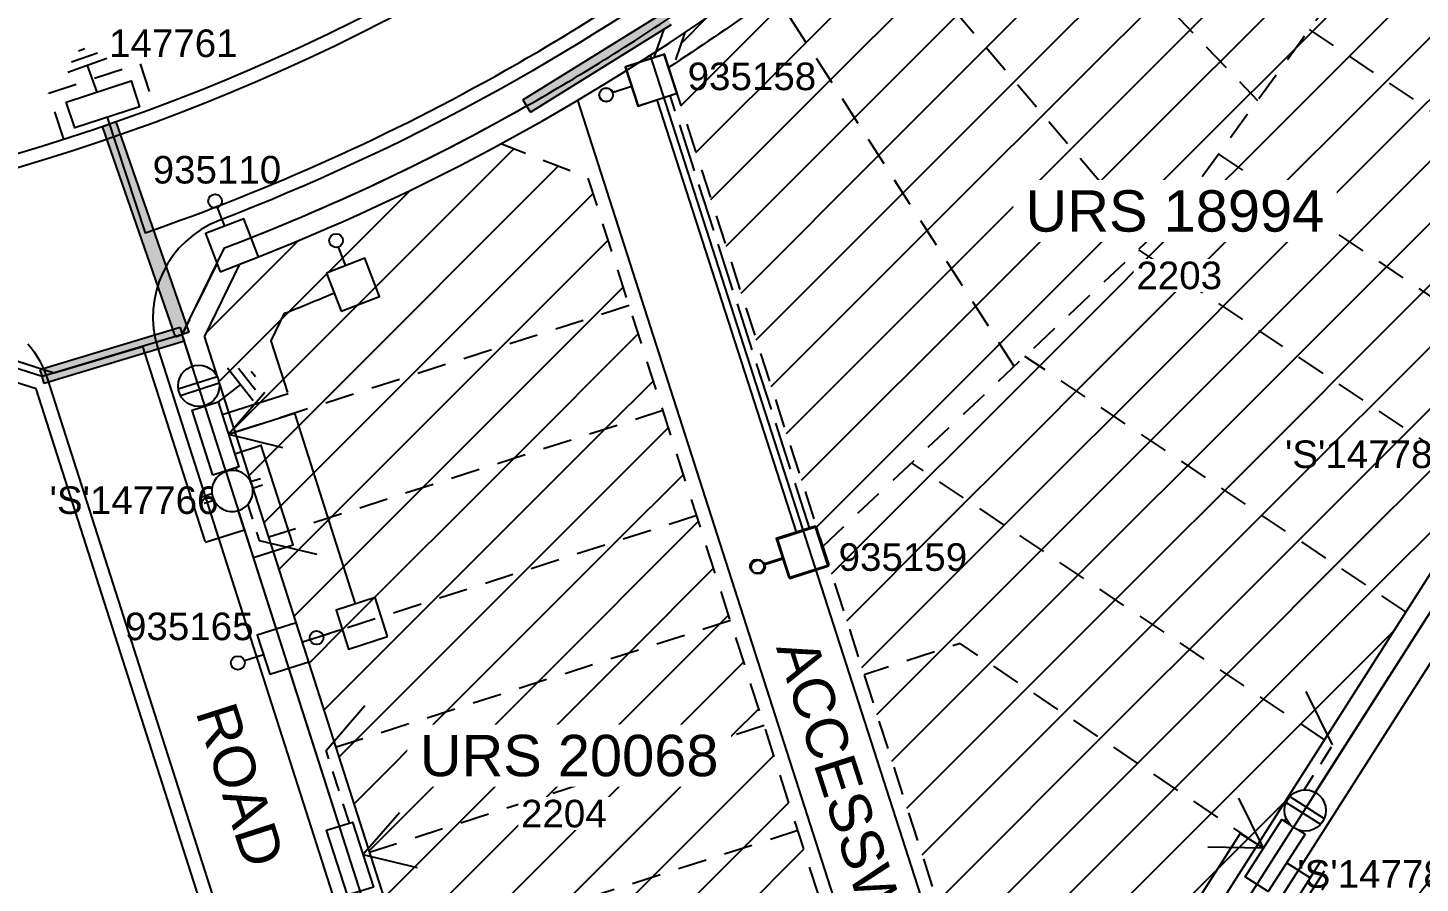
# Model space of a CAD drawing. Header units: metres. Extents: x 305550 to 306428, y 6276370 to 6276957.
# Drawn here: x 305796.4 to 305897.3, y 6276764.1 to 6276826.2 of the extents above; entities that cross this region are included whole.
import ezdxf
from ezdxf.enums import TextEntityAlignment as Align

# ---------------------------------------------------------------- set-up
doc = ezdxf.new("R2010")
doc.units = ezdxf.units.M
doc.header["$LTSCALE"] = 0.7
doc.set_wipeout_variables(frame=1)
for name, pattern in [('Cable Exist OH', [1, 1, 0]), ('Cable Exist UG', [8.2, 4, -1.2, 1.8, -1.2]), ('Dash', [5, 3, -2]), ('IE Trench LV', [6.5, 5, -1.5])]:
    doc.linetypes.add(name, pattern=pattern)
doc.layers.get('0').update_dxf_attribs({"color": 6})
for name, color, linetype in [('_User Miscellaneous1', 3, 'Continuous'), ('_User Miscellaneous11', 7, 'Continuous'), ('_User Miscellaneous4', 7, 'Continuous'), ('_User Miscellaneous7', 150, 'Continuous'), ('_User Miscellaneous8', 7, 'Continuous'), ('_User Miscellaneous9', 8, 'Continuous'), ('Cadastre Developer_SP_NEW', 4, 'Continuous'), ('Cadastre Roads_SP_NEW', 8, 'Continuous'), ('Duct_SP_NEW', 2, 'Continuous'), ('Equip_LV_NEW', 5, 'Continuous'), ('Mains_HV_NEW_U72', 2, 'Continuous'), ('Mains_LV_NEW_R6', 2, 'Continuous'), ('Mains_LV_NEW_T84', 2, 'Continuous'), ('Services_SP_NEW_UG', 2, 'Continuous'), ('SupportsUG_SP_LV_NEW', 2, 'Continuous'), ('SupportsUG_SP_LV_SL_NEW', 2, 'Continuous'), ('Trench_SP_NEW', 2, 'Continuous')]:
    doc.layers.add(name, color=color, linetype=linetype)
doc.layers.add('_User Miscellaneous5', color=7, linetype='Continuous', lineweight=35)
doc.layers.add('_User Notes', color=7, linetype='Continuous', plot=False)
doc.styles.add('ARIAL', font='arial.ttf', dxfattribs={"height": 2})
doc.styles.add('ARIAL 3.0', font='arial.ttf', dxfattribs={"height": 3})
doc.styles.add('POLE_LABEL', font='arial.ttf')
doc.styles.add('SL_LABEL', font='arial.ttf')
doc.styles.get("Standard").update_dxf_attribs({"font": 'arial.ttf'})
doc.styles.add('style1', font='iso3098b.shx')
doc.linetypes.add('Cable New UG', pattern='A,8,-1,["x",style1,S=3.5,R=0,X=0.35,Y=-1],-3.5', length=12.5)
doc.linetypes.add('Cable Z', pattern='A,8,-1,["Z",Standard,S=2.5,R=0,X=0.35,Y=-1.25],-3.5', length=12.5)
doc.linetypes.add('IE Trench HV', pattern='A,8,-2,["/",style1,S=2.5,R=0,X=0.1,Y=-1],-4.5', length=14.5)
pattern_1 = [(45, (0, 0), (-2.245064030267288, 2.245064030267288), [])]

# ---------------------------------------------------------------- blocks, each defined once
blk = doc.blocks.new('*U113')
at = {"layer": '_User Miscellaneous7', "lineweight": -3}
blk.add_lwpolyline([(0.01114430567481706, 2.954355333791043), (0.01114430567481715, 4.404355333791043)], dxfattribs=at)
blk.add_lwpolyline([(-1.473855694325239, -0.01564466620906924), (1.496144305674873, -0.01564466620906924), (1.496144305674873, 2.954355333791042), (-1.473855694325239, 2.954355333791042)], close=True, dxfattribs=at)
blk.add_circle((0.01114430567481718, 4.904355333791043), 0.5, dxfattribs=at)
at = {"layer": '_User Miscellaneous8', "color": 2, "lineweight": -3}
blk.add_lwpolyline([(-1.485000000000056, 0), (1.485000000000056, 0), (1.485000000000056, 2.970000000000111), (-1.485000000000056, 2.970000000000111)], close=True, dxfattribs=at)
at = {"style": 'POLE_LABEL', "flags": 9}
blk.add_attdef('STRUCTURE_PLANT_NUMBER', text='', height=0.2, dxfattribs=at).set_placement((1.640862796996714, 1.727127653827495), align=Align.MIDDLE_LEFT)
for tag, flags, p in [('STREET_CODE', 9, (1.640862796996714, 1.485000000000337)), ('OWNED_BY', 9, (1.640862796996714, 1.085000000000337)), ('COLUMN_TYPE', 9, (1.640862796996714, 1.285000000000337)), ('STATE', 9, (1.640862796996714, 0.4850000000003367)), ('OPERATED_BY', 9, (1.640862796996714, 0.8850000000003366)), ('USAGE', 9, (1.640862796996714, 0.2850000000003368)), ('MAINTAINED_BY', 9, (1.640862796996714, 0.6850000000003367)), ('LEGEND', 9, (1.640862796996714, 0.0850000000003368)), ('SUBURB', 9, (1.640862796996714, -0.3149999999996631)), ('STREETNAME', 9, (1.640862796996714, -0.5149999999996631)), ('PARENT', 9, (1.640862796996714, -0.1149999999996631)), ('LOCATION', 9, (1.640862796996714, -0.714999999999663)), ('NOTES', 9, (1.640862796996714, -0.9149999999996632)), ('Z', 1, (1.640862796996714, -1.314999999999664)), ('LABEL_ALIGNMENT', 9, (1.640862796996714, -1.114999999999663))]:
    blk.add_attdef(tag, text='', height=0.2, dxfattribs=dict(flags=flags)).set_placement(p, align=Align.MIDDLE_LEFT)
at = {"layer": '_User Miscellaneous5', "style": 'ARIAL', "flags": 8}
blk.add_attdef('ASSET_NUM', text='', height=2, dxfattribs=at).set_placement((2, 3.485000000000337), align=Align.MIDDLE_LEFT)
blk = doc.blocks.new('*U39')
at = {"layer": '_User Miscellaneous8', "color": 2}
blk.add_line((0, 0), (-0.0001193550469027471, 1.450000000000001), dxfattribs=at)
blk.add_circle((-0.0001193550469027471, 1.950000000000001), 0.4999999999999998, dxfattribs=at)
for tag, p, flags in [('Z', (0, 0), 1), ('OPERATED_BY', (-6.25491469344312e-17, -9.607168363308126), 9)]:
    blk.add_attdef(tag, p, '', height=0.2, dxfattribs=dict(flags=flags))
at = {"style": 'SL_LABEL', "flags": 9}
blk.add_attdef('STREET_CODE', text='', height=0.2, dxfattribs=at).set_placement((0, -0.2), align=Align.MIDDLE_LEFT)
at = {"flags": 9}
for tag, p in [('CONSTRUCTED_VOLTAGE', (0, -0.4)), ('CONTROL_TYPE', (0, -0.6000000000000001)), ('LANTERN_PURPOSE', (0, -0.8)), ('LANTERN_TYPE', (0, -1)), ('STATE', (0, -2)), ('OPERATING_VOLTAGE', (0, -1.4)), ('ORIENTATION', (0, -1.6)), ('OWNED_BY', (0, -1.8)), ('NO_PHASES', (0, -1.2)), ('CEXIST', (0, -2.4)), ('CNEW', (0, -2.6)), ('CNUMBER', (0, -2.8)), ('CREMOVE', (0, -3)), ('USAGE', (0, -2.2)), ('CREPLACE', (0, -3.200000000000001)), ('LKINGHEIGHT', (0, -3.400000000000001)), ('LBRACKET', (0, -3.600000000000001)), ('LBRACKETVOCAB', (0, -3.800000000000001)), ('LCATEGORY', (0, -4.000000000000001)), ('LCHARGE1', (0, -4.200000000000001)), ('LCHARGE1PERCENT', (0, -4.400000000000001)), ('LCHARGE2', (0, -4.600000000000001)), ('LCHARGE2PERCENT', (0, -4.800000000000002)), ('LCHARGE3', (0, -5.000000000000002)), ('LCHARGE3PERCENT', (0, -5.200000000000002)), ('LEXIST', (0, -5.400000000000002)), ('LLAMP', (0, -5.600000000000002)), ('LLAMPVOCAB', (0, -5.800000000000002)), ('LMAST', (0, -6.000000000000003)), ('LMASTVOCAB', (0, -6.200000000000003)), ('LNEW', (0, -6.400000000000003)), ('LANTNUMBER', (0, -6.600000000000003)), ('LOUTREACH', (0, -7.000000000000004)), ('LOUTREACHVOCAB', (0, -7.200000000000004)), ('LRATECODE', (0, -7.400000000000004)), ('LREMOVE', (0, -7.600000000000004)), ('LREPLACE', (0, -7.800000000000004)), ('LTYPE', (0, -8.000000000000004)), ('SUBURB', (0, -8.600000000000001)), ('STREETNAME', (0, -8.8)), ('LTYPEVOCAB', (0, -8.200000000000003)), ('LEGEND', (0, -8.400000000000002)), ('LOCATION', (0, -9)), ('NOTES', (0, -9.2)), ('MAINTAINED_BY', (-1.09529950305501e-16, -9.862919944927576))]:
    blk.add_attdef(tag, text='', height=0.2, dxfattribs=at).set_placement(p, align=Align.MIDDLE_LEFT)
at = {"layer": '_User Notes', "style": 'SL_LABEL', "flags": 8}
blk.add_attdef('ASSET_NUM', text='', height=2.5, dxfattribs=at).set_placement((2, 2), align=Align.MIDDLE_LEFT)
at = {"layer": '_User Notes', "flags": 8}
blk.add_attdef('LNUMBER', text='', height=2.5, dxfattribs=at).set_placement((1.2, -2.8), align=Align.MIDDLE_LEFT)
blk = doc.blocks.new('*U114')
at = {"layer": '_User Miscellaneous7', "lineweight": -3}
blk.add_lwpolyline([(0.07773292469999626, 3.031809122038805), (0.07773292469999635, 4.481809122038804)], dxfattribs=at)
blk.add_lwpolyline([(-1.40726707530006, 0.06180912203869227), (1.562732924700052, 0.06180912203869227), (1.562732924700052, 3.031809122038803), (-1.40726707530006, 3.031809122038803)], close=True, dxfattribs=at)
blk.add_circle((0.07773292469999639, 4.981809122038804), 0.5, dxfattribs=at)
at = {"layer": '_User Miscellaneous8', "color": 2, "lineweight": -3}
blk.add_lwpolyline([(-1.485000000000056, 0), (1.485000000000056, 0), (1.485000000000056, 2.970000000000111), (-1.485000000000056, 2.970000000000111)], close=True, dxfattribs=at)
at = {"style": 'POLE_LABEL', "flags": 9}
blk.add_attdef('STRUCTURE_PLANT_NUMBER', text='', height=0.2, dxfattribs=at).set_placement((1.640862796996714, 1.727127653827495), align=Align.MIDDLE_LEFT)
for tag, flags, p in [('STREET_CODE', 9, (1.640862796996714, 1.485000000000337)), ('OWNED_BY', 9, (1.640862796996714, 1.085000000000337)), ('COLUMN_TYPE', 9, (1.640862796996714, 1.285000000000337)), ('STATE', 9, (1.640862796996714, 0.4850000000003367)), ('OPERATED_BY', 9, (1.640862796996714, 0.8850000000003366)), ('USAGE', 9, (1.640862796996714, 0.2850000000003368)), ('MAINTAINED_BY', 9, (1.640862796996714, 0.6850000000003367)), ('LEGEND', 9, (1.640862796996714, 0.0850000000003368)), ('SUBURB', 9, (1.640862796996714, -0.3149999999996631)), ('STREETNAME', 9, (1.640862796996714, -0.5149999999996631)), ('PARENT', 9, (1.640862796996714, -0.1149999999996631)), ('LOCATION', 9, (1.640862796996714, -0.714999999999663)), ('NOTES', 9, (1.640862796996714, -0.9149999999996632)), ('Z', 1, (1.640862796996714, -1.314999999999664)), ('LABEL_ALIGNMENT', 9, (1.640862796996714, -1.114999999999663))]:
    blk.add_attdef(tag, text='', height=0.2, dxfattribs=dict(flags=flags)).set_placement(p, align=Align.MIDDLE_LEFT)
at = {"layer": '_User Miscellaneous5', "style": 'ARIAL', "flags": 8}
blk.add_attdef('ASSET_NUM', text='', height=2, dxfattribs=at).set_placement((2, 3.485000000000337), align=Align.MIDDLE_LEFT)
blk = doc.blocks.new('*U117')
at = {"layer": '_User Miscellaneous7', "lineweight": -3}
blk.add_lwpolyline([(7.15730501360901, -2.86183061572651), (7.15730501360901, -1.411830615726511)], dxfattribs=at)
blk.add_lwpolyline([(5.672305013608954, -5.831830615726623), (8.642305013609066, -5.831830615726623), (8.642305013609066, -2.861830615726512), (5.672305013608954, -2.861830615726512)], close=True, dxfattribs=at)
blk.add_circle((7.15730501360901, -0.911830615726511), 0.5, dxfattribs=at)
at = {"layer": '_User Miscellaneous8', "color": 2, "lineweight": -3}
blk.add_lwpolyline([(-1.485000000000056, 0), (1.485000000000056, 0), (1.485000000000056, 2.970000000000111), (-1.485000000000056, 2.970000000000111)], close=True, dxfattribs=at)
at = {"style": 'POLE_LABEL', "flags": 9}
blk.add_attdef('STRUCTURE_PLANT_NUMBER', text='', height=0.2, dxfattribs=at).set_placement((1.640862796996714, 1.727127653827495), align=Align.MIDDLE_LEFT)
for tag, flags, p in [('STREET_CODE', 9, (1.640862796996714, 1.485000000000337)), ('OWNED_BY', 9, (1.640862796996714, 1.085000000000337)), ('COLUMN_TYPE', 9, (1.640862796996714, 1.285000000000337)), ('STATE', 9, (1.640862796996714, 0.4850000000003367)), ('OPERATED_BY', 9, (1.640862796996714, 0.8850000000003366)), ('USAGE', 9, (1.640862796996714, 0.2850000000003368)), ('MAINTAINED_BY', 9, (1.640862796996714, 0.6850000000003367)), ('LEGEND', 9, (1.640862796996714, 0.0850000000003368)), ('SUBURB', 9, (1.640862796996714, -0.3149999999996631)), ('STREETNAME', 9, (1.640862796996714, -0.5149999999996631)), ('PARENT', 9, (1.640862796996714, -0.1149999999996631)), ('LOCATION', 9, (1.640862796996714, -0.714999999999663)), ('NOTES', 9, (1.640862796996714, -0.9149999999996632)), ('Z', 1, (1.640862796996714, -1.314999999999664)), ('LABEL_ALIGNMENT', 9, (1.640862796996714, -1.114999999999663))]:
    blk.add_attdef(tag, text='', height=0.2, dxfattribs=dict(flags=flags)).set_placement(p, align=Align.MIDDLE_LEFT)
at = {"layer": '_User Miscellaneous5', "style": 'ARIAL', "flags": 8}
blk.add_attdef('ASSET_NUM', text='', height=2, dxfattribs=at).set_placement((2, 3.485000000000337), align=Align.MIDDLE_LEFT)
blk = doc.blocks.new('*U35')
at = {"lineweight": -3}
blk.add_lwpolyline([(-2.475000000253518, 2.489999999901675), (2.47499999974648, 2.490000000405661), (2.474999999948074, 0.5100000000983247), (-2.475000000051924, 0.5099999995943391)], close=True, dxfattribs=at)
for tag, flags, p in [('STREET_CODE', 9, (1.5, 3.5)), ('OWNED_BY', 9, (1.5, 3.3)), ('OPERATED_BY', 9, (1.5, 3.1)), ('STATE', 9, (1.5, 2.7)), ('SUPPORT_TYPE', 9, (1.5, 2.5)), ('USAGE', 9, (1.5, 2.3)), ('MAINTAINED_BY', 9, (1.5, 2.9)), ('LEGEND', 9, (1.5, 2.1)), ('SUBURB', 9, (1.5, 1.7)), ('STREETNAME', 9, (1.5, 1.5)), ('PARENT', 9, (1.5, 1.9)), ('LOCATION', 9, (1.5, 1.3)), ('NOTES', 9, (1.5, 1.1)), ('Z', 1, (1.5, 0.8999999999999999))]:
    blk.add_attdef(tag, text='', height=0.2, dxfattribs=dict(flags=flags)).set_placement(p, align=Align.MIDDLE_LEFT)
at = {"layer": '_User Miscellaneous4', "style": 'ARIAL', "flags": 8}
blk.add_attdef('ASSET_NUM', text='', height=2, dxfattribs=at).set_placement((2, 5.5), align=Align.MIDDLE_LEFT)
blk = doc.blocks.new('A$C1B2C29DD')
at = {"layer": 'Services_SP_NEW_UG', "color": 2, "flags": 128}
for points in [[(0, 0), (-2.099835655535571, 3.443969587795436)], [(0, 0), (2.100164344301447, 3.443969586864114)]]:
    blk.add_lwpolyline(points, dxfattribs=at)
blk = doc.blocks.new('*U267')
at = {"lineweight": -3}
blk.add_lwpolyline([(-2.474999999580353, 2.490000000570785), (2.475000000419645, 2.489999999736551), (2.475000000085951, 0.5099999994292145), (-2.474999999914047, 0.5100000002634493)], close=True, dxfattribs=at)
for tag, flags, p in [('STREET_CODE', 9, (1.5, 3.5)), ('OWNED_BY', 9, (1.5, 3.3)), ('OPERATED_BY', 9, (1.5, 3.1)), ('STATE', 9, (1.5, 2.7)), ('SUPPORT_TYPE', 9, (1.5, 2.5)), ('USAGE', 9, (1.5, 2.3)), ('MAINTAINED_BY', 9, (1.5, 2.9)), ('LEGEND', 9, (1.5, 2.1)), ('SUBURB', 9, (1.5, 1.7)), ('STREETNAME', 9, (1.5, 1.5)), ('PARENT', 9, (1.5, 1.9)), ('LOCATION', 9, (1.5, 1.3)), ('NOTES', 9, (1.5, 1.1)), ('Z', 1, (1.5, 0.8999999999999999))]:
    blk.add_attdef(tag, text='', height=0.2, dxfattribs=dict(flags=flags)).set_placement(p, align=Align.MIDDLE_LEFT)
at = {"layer": '_User Miscellaneous4', "style": 'ARIAL', "flags": 8}
blk.add_attdef('ASSET_NUM', text='', height=2, dxfattribs=at).set_placement((2, 5.5), align=Align.MIDDLE_LEFT)
blk = doc.blocks.new('*U268')
at = {"layer": 'Services_SP_NEW_UG', "color": 2, "flags": 128}
blk.add_lwpolyline([(9.000850713749186, -0.7500000009313226), (11.24736828379822, 2.933970131911337)], dxfattribs=at)
at = {"layer": 'Services_SP_NEW_UG', "color": 2, "linetype": 'Dash', "ltscale": 0.7, "flags": 128}
blk.add_lwpolyline([(2.472838685207535, -0.7500000009313226), (9.000850713749186, -0.7500000009313226)], dxfattribs=at)
blk = doc.blocks.new('*U73')
at = {"layer": 'Services_SP_NEW_UG', "color": 2, "flags": 128}
blk.add_lwpolyline([(-7.999999999712358, -0.7500000009313228), (-10.24651756976139, 2.933970131911337)], dxfattribs=at)
at = {"layer": 'Services_SP_NEW_UG', "color": 2, "linetype": 'Dash', "ltscale": 0.7, "flags": 128}
blk.add_lwpolyline([(-2.472838685207535, -0.7500000009313226), (-7.999999999712358, -0.7500000009313228)], dxfattribs=at)
blk = doc.blocks.new('*U72')
at = {"layer": 'Services_SP_NEW_UG', "color": 2, "flags": 128}
blk.add_lwpolyline([(8.000000000333566, -0.7500000009313226), (10.2465175703826, 2.933970131911337)], dxfattribs=at)
at = {"layer": 'Services_SP_NEW_UG', "color": 2, "linetype": 'Dash', "ltscale": 0.7, "flags": 128}
blk.add_lwpolyline([(2.472838685207535, -0.7500000009313226), (8.000000000333566, -0.7500000009313226)], dxfattribs=at)
blk = doc.blocks.new('LV_UG_LINKS_CLOSED_NEW')
for tag, flags, p in [('TYPE', 9, (1.5, -2.6)), ('Z', 1, (1.5, -2.8)), ('MAINTAINED_BY', 9, (1.5, -2.2)), ('NUMBER_OF_PHASES', 9, (1.5, -2.4))]:
    blk.add_attdef(tag, text='', height=0.2, dxfattribs=dict(flags=flags)).set_placement(p, align=Align.MIDDLE_LEFT)
blk.add_wipeout([(-1.0561652814684355, 1.0566697204994977), (-1.1802729356424702, 0.9159649542366188), (-1.2857669805605465, 0.7608148734744877), (-1.3709837121152195, 0.5936662876688876), (-1.434579211543863, 0.4171552298676997), (-1.4755505398303783, 0.2340653848950427), (-1.493251554652601, 0.04728418897870723), (-1.4874031004327124, -0.14024270684402795), (-1.4580974107874554, -0.32555789140290026), (-1.4057966539489077, -0.5057388335354913), (-1.33132564409537, -0.6779439721494924), (-1.2358588335390583, -0.8394575293385977), (-1.1209017909115528, -0.987732339822412), (-0.9882674574470995, -1.1204300212645275), (-0.8400475558163417, -1.23545785195885), (-0.6785796024102748, -1.331001774301033), (-0.5064100433103919, -1.4055550035605693), (-0.32625409531280763, -1.457941790776095), (-0.1409529253373908, -1.4873359650188709), (0.04657115647179316, -1.493273962601861), (0.2333607833231564, -1.4756621377559933), (0.41647017121853835, -1.434778239479881), (0.593011575726583, -1.3712670312721955), (0.7602008334374752, -1.2861301228261288), (0.9154012698830927, -1.1807101740461998), (1.0561652814684412, -1.0566697204994917), (1.180272935642475, -0.9159649542366126), (1.285766980560551, -0.7608148734744806), (1.370983712115223, -0.593666287668881), (1.434579211543866, -0.4171552298676926), (1.4755505398303803, -0.23406538489503514), (1.4932515546526024, -0.04728418897869968), (1.4874031004327126, 0.14024270684403506), (1.458097410787455, 0.32555789140290736), (1.4057966539489064, 0.5057388335354984), (1.331325644095368, 0.6779439721494991), (1.2358588335390557, 0.839457529338604), (1.1209017909115497, 0.9877323398224176), (0.9882674574470955, 1.1204300212645322), (0.8400475558163374, 1.235457851958854), (0.6785796024102699, 1.3310017743010363), (0.5064100433103869, 1.405555003560572), (0.32625409531280236, 1.457941790776097), (0.14095292533738527, 1.4873359650188727), (-0.04657115647179868, 1.4932739626018616), (-0.23336078332316162, 1.475662137755993), (-0.41647017121854235, 1.434778239479881), (-0.5930115757265856, 1.371267031272195), (-0.7602008334374762, 1.2861301228261288), (-0.9154012698830924, 1.1807101740462)])
for p, q in [((-0.25, -1.479020000000005), (-0.25, 1.479019999999998)), ((0.25, -1.479020000000005), (0.25, 1.479019999999998))]:
    blk.add_line(p, q)
blk.add_circle((0, 0), 1.5)
at = {"flags": 9}
for tag, p in [('ACTUAL_STATUS', (1.5, 0)), ('STATE', (1.5, -1)), ('OPERATING_VOLTAGE', (1.5, -0.6000000000000001)), ('ORIENTATION', (1.5, -0.8)), ('CONSTRUCTED_VOLTAGE', (1.5, -0.2)), ('NO_PHASES', (1.5, -0.4)), ('SWITCH_TYPE', (1.5, -1.2)), ('OWNED_BY', (1.5, -1.8)), ('OPERATED_BY', (1.5, -2)), ('USAGE', (1.5, -1.4)), ('NOTES', (1.5, -1.6))]:
    blk.add_attdef(tag, text='', height=0.2, dxfattribs=at).set_placement(p, align=Align.MIDDLE_LEFT)
blk = doc.blocks.new('LV_UG_LINKS_OPEN_NEW')
blk.add_wipeout([(-1.16781979291914, 0.9317901755578024), (-1.2753954607472182, 0.7780761008443426), (-1.3628573802749944, 0.612091301220433), (-1.4288262247842973, 0.43645345613065833), (-1.4722616261893378, 0.25393247931304597), (-1.492478582262907, 0.06740683560475658), (-1.489158259530701, -0.12018185416791205), (-1.4623530214656708, -0.30587520430719284), (-1.4124856026847754, -0.4867447197535584), (-1.3403424421715415, -0.659937980202209), (-1.2470612806634975, -0.8227236244752305), (-1.1341132178010909, -0.9725344257190072), (-1.0032795120075635, -1.1070077781052887), (-0.8566234889795473, -1.224022956536458), (-0.6964580018082551, -1.3217345617471747), (-0.5253089559046028, -1.3986016233531833), (-0.3458754739619754, -1.4534119018747997), (-0.16098732917897446, -1.4853010064776648), (0.026439681954347923, -1.493766026932564), (0.2134497235089498, -1.4786734648101652), (0.39709353541513115, -1.440261338830997), (0.5744749450556361, -1.379135431168045), (0.7427965416379158, -1.2962597338999997), (0.8994037930334197, -1.1929412462803204), (1.0418269093350034, -1.070809362578242), (1.167819792919145, -0.9317901755577975), (1.275395460747223, -0.7780761008443364), (1.3628573802749981, -0.6120913012204272), (1.4288262247843002, -0.4364534561306517), (1.47226162618934, -0.25393247931303886), (1.4924785822629085, -0.06740683560474947), (1.4891582595307011, 0.12018185416791916), (1.4623530214656706, 0.3058752043071995), (1.4124856026847743, 0.48674471975356504), (1.3403424421715397, 0.6599379802022156), (1.2470612806634955, 0.8227236244752367), (1.134113217801088, 0.9725344257190125), (1.00327951200756, 1.1070077781052934), (0.8566234889795431, 1.2240229565364613), (0.6964580018082507, 1.3217345617471778), (0.5253089559045979, 1.3986016233531862), (0.34587547396197027, 1.4534119018748015), (0.16098732917896916, 1.4853010064776662), (-0.026439681954353214, 1.4937660269325646), (-0.21344972350895505, 1.4786734648101643), (-0.39709353541513503, 1.4402613388309966), (-0.5744749450556385, 1.3791354311680442), (-0.7427965416379166, 1.2962597338999986), (-0.8994037930334196, 1.19294124628032), (-1.0418269093350023, 1.0708093625782418)])
for p, q in [((-0.2489999999999862, 1.473103866215909), (-0.2489999999999863, 2.220103866215937)), ((0.2489999999999853, 1.473103866215909), (0.2489999999999853, 2.220103866215937)), ((-0.2489999999999862, -1.473103866215909), (-0.2489999999999863, -2.220103866215937)), ((0.2489999999999853, -1.473103866215909), (0.2489999999999853, -2.220103866215937))]:
    blk.add_line(p, q)
blk.add_lwpolyline([(1.493999999999914, -2.30255972708671e-16, 1), (-1.493999999999915, -4.729978344761826e-17, 1)], format="xyb", close=True)
for tag, p, flags in [('Z', (0, 0), 1), ('ORIENTATION', (0, 0), 9), ('USAGE', (0, -0.2), 9), ('NOTES', (0, -0.4), 9)]:
    blk.add_attdef(tag, p, '', height=0.2, dxfattribs=dict(flags=flags))
blk = doc.blocks.new('Earth')
for p, q in [((0, -2.044043321), (0, 0)), ((-1.5, -2.044043321), (1.5, -2.044043321)), ((-1, -2.644043320999998), (1, -2.644043320999998)), ((-0.25, -3.244043320999999), (0.25, -3.244043320999999))]:
    blk.add_line(p, q)
blk = doc.blocks.new('*U36')
at = {"layer": '_User Miscellaneous7', "lineweight": -3}
blk.add_lwpolyline([(-1.332267629550188e-15, -3.029999999999887), (-1.243483668898065e-15, -1.579999999999888)], dxfattribs=at)
blk.add_lwpolyline([(-1.485000000000057, -6), (1.485000000000055, -6), (1.485000000000055, -3.029999999999889), (-1.485000000000057, -3.029999999999889)], close=True, dxfattribs=at)
blk.add_circle((-1.212868510052506e-15, -1.079999999999888), 0.5, dxfattribs=at)
at = {"layer": '_User Miscellaneous8', "color": 2, "lineweight": -3}
blk.add_lwpolyline([(-1.485000000000056, 0), (1.485000000000056, 0), (1.485000000000056, 2.970000000000111), (-1.485000000000056, 2.970000000000111)], close=True, dxfattribs=at)
at = {"style": 'POLE_LABEL', "flags": 9}
blk.add_attdef('STRUCTURE_PLANT_NUMBER', text='', height=0.2, dxfattribs=at).set_placement((1.640862796996714, 1.727127653827495), align=Align.MIDDLE_LEFT)
for tag, flags, p in [('STREET_CODE', 9, (1.640862796996714, 1.485000000000337)), ('OWNED_BY', 9, (1.640862796996714, 1.085000000000337)), ('COLUMN_TYPE', 9, (1.640862796996714, 1.285000000000337)), ('STATE', 9, (1.640862796996714, 0.4850000000003367)), ('OPERATED_BY', 9, (1.640862796996714, 0.8850000000003366)), ('USAGE', 9, (1.640862796996714, 0.2850000000003368)), ('MAINTAINED_BY', 9, (1.640862796996714, 0.6850000000003367)), ('LEGEND', 9, (1.640862796996714, 0.0850000000003368)), ('SUBURB', 9, (1.640862796996714, -0.3149999999996631)), ('STREETNAME', 9, (1.640862796996714, -0.5149999999996631)), ('PARENT', 9, (1.640862796996714, -0.1149999999996631)), ('LOCATION', 9, (1.640862796996714, -0.714999999999663)), ('NOTES', 9, (1.640862796996714, -0.9149999999996632)), ('Z', 1, (1.640862796996714, -1.314999999999664)), ('LABEL_ALIGNMENT', 9, (1.640862796996714, -1.114999999999663))]:
    blk.add_attdef(tag, text='', height=0.2, dxfattribs=dict(flags=flags)).set_placement(p, align=Align.MIDDLE_LEFT)
at = {"layer": '_User Miscellaneous5', "style": 'ARIAL', "flags": 8}
blk.add_attdef('ASSET_NUM', text='', height=2, dxfattribs=at).set_placement((2, 3.485000000000337), align=Align.MIDDLE_LEFT)
blk = doc.blocks.new('*U203')
at = {"lineweight": -3}
blk.add_lwpolyline([(-2.515025650207596, 2.449565467498902), (2.434324360833477, 2.529780604522445), (2.466410415647875, 0.5500405997987191), (-2.482939595393199, 0.4698254627751763)], close=True, dxfattribs=at)
for tag, flags, p in [('STREET_CODE', 9, (1.5, 3.5)), ('OWNED_BY', 9, (1.5, 3.3)), ('OPERATED_BY', 9, (1.5, 3.1)), ('STATE', 9, (1.5, 2.7)), ('SUPPORT_TYPE', 9, (1.5, 2.5)), ('USAGE', 9, (1.5, 2.3)), ('MAINTAINED_BY', 9, (1.5, 2.9)), ('LEGEND', 9, (1.5, 2.1)), ('SUBURB', 9, (1.5, 1.7)), ('STREETNAME', 9, (1.5, 1.5)), ('PARENT', 9, (1.5, 1.9)), ('LOCATION', 9, (1.5, 1.3)), ('NOTES', 9, (1.5, 1.1)), ('Z', 1, (1.5, 0.8999999999999999))]:
    blk.add_attdef(tag, text='', height=0.2, dxfattribs=dict(flags=flags)).set_placement(p, align=Align.MIDDLE_LEFT)
at = {"layer": '_User Miscellaneous4', "style": 'ARIAL', "flags": 8}
blk.add_attdef('ASSET_NUM', text='', height=2, dxfattribs=at).set_placement((2, 5.5), align=Align.MIDDLE_LEFT)

msp = doc.modelspace()

# ---------------------------------------------------------------- hatches: boundary and pattern name
at = {"layer": '_User Miscellaneous11'}
h = msp.add_hatch(dxfattribs=at)
h.set_pattern_fill('ANSI31', color=3)
h.set_pattern_definition(pattern_1)
h.paths.add_polyline_path([(305891.636086176, 6276826.862584841), (305868.2786493655, 6276845.788680987, -0.01927457608505981), (305859.0709718583, 6276837.265509947), (305882.4407900016, 6276812.524184863), (305884.0563604689, 6276815.043374578)])
h = msp.add_hatch(dxfattribs=at)
h.set_pattern_fill('ANSI31', color=3)
h.set_pattern_definition(pattern_1)
h.paths.add_polyline_path([(305859.0709718585, 6276837.265509947, -0.01920818963925691), (305849.2691351934, 6276829.502262787), (305872.5772539232, 6276800.117451052, 0.005948838855885463), (305873.9452831558, 6276801.55109174), (305896.1619050724, 6276783.565539367), (305906.9124754611, 6276800.440634116), (305884.0563604689, 6276815.043374578), (305882.4407900016, 6276812.524184863)])
h.paths.add_polyline_path([(305876.1792874698, 6276806.111736901), (305883.3948399937, 6276806.111736901), (305883.3948399937, 6276810.233155728), (305876.1792874698, 6276810.233155728)], flags=24)
h = msp.add_hatch(dxfattribs=at)
h.set_pattern_fill('ANSI31', color=3)
h.set_pattern_definition(pattern_1)
h.paths.add_polyline_path([(305894.85303882, 6276831.8788402), (305891.636086176, 6276826.862584841), (305889.4546996444, 6276823.461107389), (305912.2854580992, 6276808.874567183), (305917.6584407372, 6276817.30850025)])
h = msp.add_hatch(dxfattribs=at)
h.set_pattern_fill('ANSI31', color=3)
h.set_pattern_definition(pattern_1)
h.paths.add_polyline_path([(305849.2691351933, 6276829.502262787, -0.009851885639716212), (305844.0175607346, 6276825.818211717), (305842.9756911655, 6276822.816151092), (305854.7485237349, 6276786.254594113, 0.02580808292446928), (305861.9514522144, 6276790.937787126, 0.04222738965051023), (305872.5772539231, 6276800.117451052)])
h = msp.add_hatch(color=256, dxfattribs=at)
h.dxf.hatch_style = 1
h.paths.add_polyline_path([(305832.2587235232, 6276820.929189497), (305832.8065571713, 6276820.045176887), (305843.0390883391, 6276826.386404169), (305842.4912546911, 6276827.270416779)])
h = msp.add_hatch(dxfattribs=at)
h.set_pattern_fill('ANSI31', color=3)
h.set_pattern_definition(pattern_1)
h.paths.add_polyline_path([(305889.4546996445, 6276823.461107389), (305884.0563604688, 6276815.043374578), (305906.9124754613, 6276800.440634116), (305912.2854580992, 6276808.874567183)])
h = msp.add_hatch(color=256, dxfattribs=at)
h.dxf.hatch_style = 1
h.paths.add_polyline_path([(305807.0716927349, 6276803.74278386), (305808.0543789958, 6276804.083265449), (305802.7657485849, 6276819.347128781), (305801.7830623239, 6276819.006647193)])
h = msp.add_hatch(dxfattribs=at)
h.set_pattern_fill('ANSI31', color=3)
h.set_pattern_definition(pattern_1)
edge = h.paths.add_edge_path()
edge.add_line((305837.0009648209, 6276815.263858299), (305830.6697241797, 6276817.742443052))
edge.add_arc((305753.1664839036, 6276960.910483396), 162.8000000893904, 291.5971392570866, 298.4286580087919, ccw=False)
edge.add_line((305813.0896033474, 6276809.539879297), (305813.0920387736, 6276809.53355937))
edge.add_line((305813.0920387736, 6276809.53355937), (305811.7063649974, 6276808.999580724))
edge.add_line((305811.7063649974, 6276808.999580724), (305809.1748786963, 6276803.797280841))
edge.add_line((305809.1748786963, 6276803.797280841), (305811.380418492, 6276796.900311957))
edge.add_line((305811.380418492, 6276796.900311957), (305839.9516579052, 6276806.081965989))
edge.add_line((305839.9516579052, 6276806.081965989), (305837.0009648209, 6276815.263858299))
h = msp.add_hatch(dxfattribs=at)
h.set_pattern_fill('ANSI31', color=3)
h.set_pattern_definition(pattern_1)
h.paths.add_polyline_path([(305839.9516579052, 6276806.081965989), (305811.380418492, 6276796.900311957), (305813.8171332398, 6276789.280433221), (305842.3992581125, 6276798.465585403)])
h = msp.add_hatch(color=256, dxfattribs=at)
h.dxf.hatch_style = 1
h.paths.add_polyline_path([(305807.7125273546, 6276803.414976168), (305807.4135443761, 6276804.411073141), (305797.2393861522, 6276801.357253871), (305797.5383691307, 6276800.361156899)])
h = msp.add_hatch(dxfattribs=at)
h.set_pattern_fill('ANSI31', color=3)
h.set_pattern_definition(pattern_1)
h.paths.add_polyline_path([(305873.9452831559, 6276801.55109174, -0.005948838855817853), (305872.5772539233, 6276800.117451052, -0.0180865648771795), (305868.2146086878, 6276795.964770778), (305890.7849516544, 6276775.125373394), (305896.1619050725, 6276783.565539367)])
h = msp.add_hatch(dxfattribs=at)
h.set_pattern_fill('ANSI31', color=3)
h.set_pattern_definition(pattern_1)
h.paths.add_polyline_path([(305842.3992581125, 6276798.465585403), (305813.8171332398, 6276789.280433221), (305816.253847988, 6276781.660554483), (305844.8468583201, 6276790.849204817)])
h = msp.add_hatch(dxfattribs=at)
h.set_pattern_fill('ANSI31', color=3)
h.set_pattern_definition(pattern_1)
h.paths.add_polyline_path([(305868.2146086879, 6276795.964770778, -0.02412240132789464), (305861.9514522146, 6276790.937787126), (305885.2776164479, 6276766.480548045), (305890.7849516544, 6276775.125373394)])
h = msp.add_hatch(dxfattribs=at)
h.set_pattern_fill('ANSI31', color=3)
h.set_pattern_definition(pattern_1)
h.paths.add_polyline_path([(305844.8468583201, 6276790.849204817), (305816.2538479877, 6276781.660554483), (305816.7061627008, 6276780.246115937), (305818.6905627354, 6276774.040675746), (305847.2944585274, 6276783.232824231)])
h = msp.add_hatch(dxfattribs=at)
h.set_pattern_fill('ANSI31', color=3)
h.set_pattern_definition(pattern_1)
edge = h.paths.add_edge_path()
edge.add_arc((305813.0146394283, 6276858.323676175), 83.28066815626991, 300.07434565538244, 305.98780988340405, ccw=False)
edge.add_line((305854.7485237591, 6276786.254594127), (305855.2028595475, 6276784.840803481))
edge.add_line((305855.2028595475, 6276784.840803481), (305866.1066733664, 6276750.980871119))
edge.add_line((305866.1066733664, 6276750.980871119), (305868.2460311523, 6276750.690461001))
edge.add_line((305868.2460311523, 6276750.690461001), (305870.3849895293, 6276750.400105102))
edge.add_line((305870.3849895293, 6276750.400105102), (305874.6633056926, 6276749.819339085))
edge.add_line((305874.6633056926, 6276749.819339085), (305885.2776164481, 6276766.480548045))
edge.add_line((305885.2776164481, 6276766.480548045), (305861.9514522145, 6276790.937787126))
h = msp.add_hatch(dxfattribs=at)
h.set_pattern_fill('ANSI31', color=3)
h.set_pattern_definition(pattern_1)
h.paths.add_polyline_path([(305847.2944585274, 6276783.232824231), (305818.6905627356, 6276774.040675746), (305821.1272774835, 6276766.420797009), (305849.7420587346, 6276775.616443646)])
h = msp.add_hatch(dxfattribs=at)
h.set_pattern_fill('ANSI31', color=3)
h.set_pattern_definition(pattern_1)
h.paths.add_polyline_path([(305849.7420587347, 6276775.616443646), (305821.1272774835, 6276766.420797009), (305823.5639922314, 6276758.800918272), (305852.1896589422, 6276768.00006306)])
h = msp.add_hatch(dxfattribs=at)
h.set_pattern_fill('ANSI31', color=3)
h.set_pattern_definition(pattern_1)
h.paths.add_polyline_path([(305852.1896589423, 6276768.00006306), (305823.5639922314, 6276758.800918272), (305826.0007069792, 6276751.181039535), (305854.6372591495, 6276760.383682474)])

# ---------------------------------------------------------------- linework, layer by layer
at = {"layer": '_User Miscellaneous9', "linetype": 'Dash', "flags": 128}
for points in [[(305854.0119355299, 6276788.542132943), (305879.3262600977, 6276812.336894226), (305907.2125619309, 6276850.682890634)], [(305864.917997461, 6276842.523662992), (305885.5413081112, 6276820.883104843)], [(305856.8230196003, 6276835.37497991), (305877.6904341326, 6276810.799263299)], [(305849.7465200629, 6276829.852722679), (305867.8971830101, 6276801.593879525)], [(305844.0175607344, 6276825.818211717), (305842.9756911656, 6276822.816151093), (305866.1066733664, 6276750.980871119), (305874.6633056922, 6276749.819339085)], [(305889.2917412671, 6276826.040263982), (305913.0585311535, 6276810.088054135)], [(305861.4324944934, 6276733.246378583), (305862.3213652922, 6276736.472474809), (305837.0009648209, 6276815.263858299), (305830.669724179, 6276817.742443052)], [(305882.7147071057, 6276816.996292148), (305907.0528798574, 6276800.661025909)], [(305876.9042200985, 6276810.060243966), (305902.2171989578, 6276793.070491603)], [(305839.9764399466, 6276806.004849856), (305811.405090318, 6276796.823160406)], [(305896.3070199012, 6276783.793325069), (305868.674567241, 6276802.324597325)], [(305890.3974880351, 6276774.517174475), (305860.4521329741, 6276794.595739484)], [(305844.871640362, 6276790.772088683), (305816.2785198139, 6276781.583402932)], [(305847.3192405688, 6276783.1557081), (305818.7152345618, 6276773.963524194)], [(305885.5612971261, 6276766.92583961), (305863.9735510816, 6276781.501362684), (305857.0111588237, 6276779.227783766)], [(305849.7668407764, 6276775.539327513), (305821.1519493093, 6276766.343645459)], [(305852.214440984, 6276767.922946927), (305823.5886640577, 6276758.72376672)]]:
    msp.add_lwpolyline(points, dxfattribs=at)
at = {"layer": 'Cadastre Developer_SP_NEW'}
for p, q in [((305871.3090932198, 6276744.554255351), (305927.6173447208, 6276832.940921809)), ((305811.7063649974, 6276808.999580724), (305809.1748786963, 6276803.797280841)), ((305834.4315977098, 6276724.816704083), (305809.1748786963, 6276803.797280841)), ((305796.9613264137, 6276799.966583278), (305789.7470051335, 6276802.273459044)), ((305842.7321863697, 6276656.836000241), (305796.9613264137, 6276799.966583278))]:
    msp.add_line(p, q, dxfattribs=at)
at = {"layer": 'Cadastre Developer_SP_NEW', "linetype": 'Dash', "flags": 128}
msp.add_lwpolyline([(305798.9789257209, 6276818.074225822), (305797.8847519492, 6276821.409972761), (305804.4885622187, 6276823.57611909), (305805.5571508735, 6276820.31837208)], dxfattribs=at)
at = {"layer": 'Cadastre Developer_SP_NEW'}
for centre, radius, start in [((305753.1664839419, 6276960.910483316), 150, 271.4468340405272), ((305753.1664839413, 6276960.910483315), 162.8, 291.0745015862641)]:
    msp.add_arc(centre, radius, start, 321.4806643147428, dxfattribs=at)
at = {"layer": 'Cadastre Roads_SP_NEW'}
for p, q in [((305841.4940416014, 6276824.154925629), (305868.4316378667, 6276740.497874117)), ((305863.7404239796, 6276735.32519143), (305836.2397920792, 6276820.900964085))]:
    msp.add_line(p, q, dxfattribs=at)
at = {"layer": 'Cadastre Roads_SP_NEW', "flags": 128}
for points in [[(305942.4745549064, 6276956.276834333), (305871.3085866981, 6276866.870898265, -0.2218499260565732), (305756.9789084001, 6276809.958618738)], [(305810.2434691663, 6276812.186881131, 0.3976334360721421), (305805.7870803948, 6276802.900410841), (305831.0979041671, 6276723.75064247, 0.4142135623652063), (305840.52595093, 6276718.891431193), (305845.4349768345, 6276720.461258776, 0.1752774722316382), (305874.260967293, 6276742.673713021), (305930.5692187938, 6276831.060379478, 0.4142135623695077), (305928.2735079165, 6276841.415557485), (305889.7637469588, 6276865.948865417, 0.3837666266227805), (305879.8660281569, 6276864.294261292), (305877.8024903589, 6276861.70183498, -0.1338056106850394), (305810.243466817, 6276812.186887252)], [(305796.3616242636, 6276803.231583969, -0.09900202180201724), (305797.7894199311, 6276800.660154814), (305843.6846702401, 6276657.140589275, 0.2368590551399931), (305913.8388784461, 6276585.462296652), (305942.0594452144, 6276575.764589498)]]:
    msp.add_lwpolyline(points, format="xyb", dxfattribs=at)
msp.add_lwpolyline([(305847.9630658045, 6276712.55564266, 0.1752774722267523), (305881.2611258086, 6276738.21414121), (305897.1108523166, 6276763.093345466, -0.4142135623795413), (305907.4660303239, 6276765.389056344), (305938.1746901775, 6276745.825574525, -0.3780352639926892), (305940.9237107621, 6276736.291003694), (305902.130949688, 6276654.347646452, -0.08664624297901516), (305889.5275931447, 6276636.506058563), (305879.7844310342, 6276626.810970493, -0.4498715036703192), (305868.5819103875, 6276627.512818535, -0.08853679385335304), (305851.5902863555, 6276659.668678245), (305838.1948286222, 6276701.557768314, -0.4142135624014039), (305843.0540398996, 6276710.985815077)], format="xyb", close=True, dxfattribs=at)
at = {"layer": 'Duct_SP_NEW'}
for p, q in [((305832.2587235233, 6276820.929189497), (305842.4912546911, 6276827.2704167785)), ((305832.80655717134, 6276820.045176887), (305843.03908833914, 6276826.386404169)), ((305832.2587235233, 6276820.929189497), (305832.5326403473, 6276820.487183192)), ((305832.80655717134, 6276820.045176887), (305832.5326403473, 6276820.487183192)), ((305801.7830623239, 6276819.006647193), (305802.2744054544, 6276819.176887987)), ((305807.0716927349, 6276803.74278386), (305801.7830623239, 6276819.006647193)), ((305802.7657485849, 6276819.3471287815), (305802.2744054544, 6276819.176887987)), ((305808.05437899585, 6276804.083265449), (305802.7657485849, 6276819.3471287815)), ((305807.41354437615, 6276804.411073141), (305797.2393861523, 6276801.357253871)), ((305807.41354437615, 6276804.411073141), (305807.5630358654, 6276803.913024655)), ((305807.7125273546, 6276803.414976168), (305797.53836913075, 6276800.361156899)), ((305807.0716927349, 6276803.74278386), (305807.5630358654, 6276803.913024655)), ((305808.05437899585, 6276804.083265449), (305807.5630358654, 6276803.913024655)), ((305807.7125273546, 6276803.414976168), (305807.5630358654, 6276803.913024655)), ((305797.2393861523, 6276801.357253871), (305797.3888776415, 6276800.859205385)), ((305797.53836913075, 6276800.361156899), (305797.3888776415, 6276800.859205385))]:
    msp.add_line(p, q, dxfattribs=at)
at = {"layer": 'Mains_LV_NEW_R6', "linetype": 'Cable Z'}
msp.add_line((305852.1048824635, 6276789.570726489), (305842.0051515978, 6276820.936320397), dxfattribs=at)
at = {"layer": 'Mains_LV_NEW_R6', "linetype": 'Cable Z', "flags": 128}
for points in [[(305848.2253883942, 6276829.378026119), (305849.4078716764, 6276827.761129791, -0.01209715486987687), (305842.8387865643, 6276823.285070881)], [(305815.2097123542, 6276799.699688409), (305814.0104071888, 6276803.450049398), (305814.9836553705, 6276805.45011114, 0.00581536463866584), (305818.5828001447, 6276806.929979437)]]:
    msp.add_lwpolyline(points, format="xyb", dxfattribs=at)
for points in [[(305815.6665959041, 6276798.270962606), (305820.0877107027, 6276784.445643679)], [(305885.969888254, 6276766.651817728), (305884.2899901393, 6276767.722025817), (305872.1387333439, 6276748.648283466), (305864.9287510823, 6276749.627012602)]]:
    msp.add_lwpolyline(points, dxfattribs=at)
at = {"layer": 'Mains_LV_NEW_T84', "linetype": 'Cable New UG', "flags": 128}
for points in [[(305807.5630358657, 6276803.913024655), (305810.6166636933, 6276810.188332167, 0.03758433874353071), (305832.5326403472, 6276820.487183192, 0.02165816641294801), (305844.3832282397, 6276827.879676508, 0.02165816641294801)], [(305802.1154507623, 6276819.661484112), (305804.861650904, 6276811.289295936, 0.04547272479181158), (305831.0565184054, 6276823.098899871)]]:
    msp.add_lwpolyline(points, format="xyb", dxfattribs=at)
msp.add_lwpolyline([(305813.2906996717, 6276795.851318153), (305811.3762070945, 6276795.239094196)], dxfattribs=at)
at = {"layer": 'Mains_LV_NEW_T84', "linetype": 'Cable New UG'}
msp.add_arc((305753.1664842623, 6276960.910482803), 158.2999993970306, 299.4747958581788, 305.8476101107258, dxfattribs=at)
at = {"layer": 'Trench_SP_NEW', "linetype": 'IE Trench LV'}
for p, q in [((305841.7962910346, 6276823.992823211), (305842.5140700311, 6276826.06104377)), ((305853.0805776819, 6276789.803237242), (305842.9570214846, 6276821.242822792)), ((305810.0810138652, 6276809.087564468), (305807.5630358653, 6276803.913024654))]:
    msp.add_line(p, q, dxfattribs=at)
at = {"layer": 'Trench_SP_NEW', "linetype": 'IE Trench HV'}
for p, q in [((305809.1978348329, 6276798.800825985), (305807.5630358657, 6276803.913024654)), ((305814.3728074709, 6276782.61810948), (305810.7055505433, 6276794.086030832)), ((305888.1561980912, 6276768.207289563), (305902.1524757706, 6276790.177148224)), ((305818.9446739148, 6276768.321373296), (305815.2774368969, 6276779.789232388))]:
    msp.add_line(p, q, dxfattribs=at)
at = {"layer": 'Trench_SP_NEW', "linetype": 'IE Trench HV', "flags": 128}
msp.add_lwpolyline([(305763.424334512, 6276799.928205186, 0.04064586455480002), (305789.8113687192, 6276803.827698359), (305797.4181833309, 6276801.395317598)], format="xyb", dxfattribs=at)
at = {"layer": 'Trench_SP_NEW', "linetype": 'IE Trench LV'}
msp.add_arc((305753.1664839413, 6276960.910483315), 161.3, 291.6019996306682, 299.4747958681032, dxfattribs=at)

# ---------------------------------------------------------------- block references
at = {"layer": 'Equip_LV_NEW', "linetype": 'Cable Exist OH', "lineweight": 0, "rotation": 199.5226518708454}
msp.add_blockref('Earth', (305801.354309411, 6276821.495615616), dxfattribs=at)
at = {"layer": 'Services_SP_NEW_UG'}
for name, p, rotation in [('*U72', (305811.4041986467, 6276796.82287386), 287.8153288643354), ('*U268', (305885.5612971261, 6276766.92583961), 57.76973654804076), ('*U73', (305821.1520595248, 6276766.343680878), 287.8153288709109)]:
    msp.add_blockref(name, p, dxfattribs=dict(at, rotation=rotation))
at = {"layer": 'SupportsUG_SP_LV_NEW'}
ref = msp.add_blockref('*U203', (305802.2744053851, 6276819.176887963), dxfattribs=dict(at, rotation=17.23172364427095))
ref.add_attrib('ASSET_NUM_001', '147761', (305802.2511020765, 6276824.035451931), dxfattribs={"layer": '_User Miscellaneous4', "height": 2, "style": 'ARIAL'})
for p, rotation in [((305810.919323543, 6276796.66782), 287.7334408275788), ((305885.9698882541, 6276766.651817728), 57.50012226460545), ((305820.6661825361, 6276766.188305053), 287.7334408280014)]:
    msp.add_blockref('A$C1B2C29DD', p, dxfattribs=dict(at, rotation=rotation))
ref = msp.add_blockref('*U35', (305811.405090318, 6276796.823160406), dxfattribs=dict(at, rotation=107.7334408275788))
ref.add_attrib('ASSET_NUM_001', "'S'147766", (305797.9345084255, 6276790.893948544), dxfattribs={"layer": '_User Miscellaneous4', "height": 2, "style": 'ARIAL'})
ref = msp.add_blockref('*U35', (305902.217198958, 6276793.070491603), dxfattribs=dict(at, rotation=237.5001222646055))
ref.add_attrib('ASSET_NUM_001', "'S'147785", (305887.537942334, 6276794.222665287), dxfattribs={"layer": '_User Miscellaneous4', "height": 2, "style": 'ARIAL'})
ref = msp.add_blockref('*U35', (305821.1519493093, 6276766.343645459), dxfattribs=dict(at, rotation=107.7334408280015))
ref.add_attrib('ASSET_NUM_001', '147767', (305809.9360627666, 6276760.587697216), dxfattribs={"layer": '_User Miscellaneous4', "height": 2, "style": 'ARIAL'})
ref = msp.add_blockref('*U267', (305885.5612971261, 6276766.92583961), dxfattribs=dict(at, rotation=237.5001222646055))
ref.add_attrib('ASSET_NUM_001', "'S'147784", (305888.4322869644, 6276763.780148945), dxfattribs={"layer": '_User Miscellaneous4', "height": 2, "style": 'ARIAL'})
at = {"layer": 'SupportsUG_SP_LV_SL_NEW', "ltscale": 0.5}
ref = msp.add_blockref('*U113', (305842.9756911655, 6276822.816151092), dxfattribs=dict(at, rotation=108.110833451622))
ref.add_attrib('ASSET_NUM_001', '935158', (305844.2154710343, 6276821.634286429), dxfattribs={"layer": '_User Miscellaneous5', "height": 2, "style": 'ARIAL'})
for p, rotation in [((305840.1528339583, 6276821.892908336), 108.110833451622), ((305810.6384077105, 6276811.770928272), 21.07450158506002), ((305851.1843542375, 6276787.633461366), 107.8153288637588), ((305813.4496427217, 6276780.678773506), 107.7334408242261)]:
    msp.add_blockref('*U39', p, dxfattribs=dict(at, rotation=rotation))
ref = msp.add_blockref('*U117', (305811.706365, 6276808.999580725), dxfattribs=dict(at, rotation=21.07450158506002))
ref.add_attrib('ASSET_NUM_001', '935110', (305805.4141709312, 6276814.862916305), dxfattribs={"layer": '_User Miscellaneous5', "height": 2, "style": 'ARIAL'})
ref = msp.add_blockref('*U114', (305854.0119355299, 6276788.542132943), dxfattribs=dict(at, rotation=107.8153288637588))
ref.add_attrib('ASSET_NUM_001', '935159', (305855.1656910953, 6276786.764708759), dxfattribs={"layer": '_User Miscellaneous5', "height": 2, "style": 'ARIAL'})
ref = msp.add_blockref('*U36', (305816.2785198137, 6276781.583402932), dxfattribs=dict(at, rotation=107.7334408242261))
ref.add_attrib('ASSET_NUM_001', '935165', (305803.4093309614, 6276781.737083424), dxfattribs={"layer": '_User Miscellaneous5', "height": 2, "style": 'ARIAL'})

# ---------------------------------------------------------------- texts
at = {"layer": 'Cadastre Roads_SP_NEW', "char_height": 3, "attachment_point": 1, "style": 'ARIAL 3.0'}
for s, insert, rotation in [('ACCESSWAY', (305853.4677628088, 6276782.131356539), 287.8485744929801), ('ROAD', (305811.366328321, 6276777.449911012), 287.7334408248544)]:
    msp.add_mtext_dynamic_manual_height_columns(s, width=15.73290035052923, gutter_width=4, heights=[0], dxfattribs=dict(at, insert=insert, rotation=rotation))

# ---------------------------------------------------------------- next in the draw order: block references
at = {"layer": 'Equip_LV_NEW', "linetype": 'Cable Exist OH', "lineweight": 0}
for p, rotation in [((305808.7559447085, 6276800.182665674), 287.7334407979919), ((305889.0069143987, 6276769.385630058), 237.5001222579282)]:
    msp.add_blockref('LV_UG_LINKS_CLOSED_NEW', p, dxfattribs=dict(at, rotation=rotation))
at = {"layer": 'Equip_LV_NEW', "linetype": 'Cable Exist UG', "lineweight": 0, "ltscale": 0.5, "rotation": 287.7334408311983}
msp.add_blockref('LV_UG_LINKS_OPEN_NEW', (305811.1936804065, 6276792.559594312), dxfattribs=at)

# ---------------------------------------------------------------- next in the draw order: texts
at = {"layer": '_User Miscellaneous1', "color": 2, "insert": (305879.5551449426, 6276812.850608453), "char_height": 3, "attachment_point": 5, "style": 'ARIAL 3.0', "bg_fill": 3, "box_fill_scale": 1.25, "bg_fill_color": 256, "bg_fill_transparency": 0}
msp.add_mtext_dynamic_manual_height_columns('URS 18994', width=21.95752982719569, gutter_width=15, heights=[0], dxfattribs=at)
at = {"layer": 'Cadastre Developer_SP_NEW', "insert": (305876.7611428587, 6276807.168353545), "char_height": 2, "attachment_point": 7, "style": 'ARIAL', "bg_fill": 3, "box_fill_scale": 1.1, "bg_fill_color": 256, "bg_fill_transparency": 0}
msp.add_mtext('2203', dxfattribs=at)

# ---------------------------------------------------------------- next in the draw order: linework, layer by layer
at = {"layer": '_User Miscellaneous9', "linetype": 'Dash', "flags": 128}
msp.add_lwpolyline([(305842.4240401541, 6276798.38846927), (305813.8418050659, 6276789.203281669)], dxfattribs=at)
at = {"layer": 'Mains_HV_NEW_U72', "color": 2, "linetype": 'Cable New UG', "flags": 128}
for points in [[(305807.5630358654, 6276803.913024655), (305797.3888776415, 6276800.859205385), (305788.80218024, 6276803.596915495)], [(305839.3249752604, 6276720.607151568), (305833.1921192681, 6276723.768022929), (305807.5630358654, 6276803.913024655)], [(305912.4761807792, 6276774.409834101), (305897.9878096126, 6276783.639901039), (305874.2266779409, 6276746.342219727)]]:
    msp.add_lwpolyline(points, dxfattribs=at)
at = {"layer": 'Mains_LV_NEW_R6', "linetype": 'Cable Z', "flags": 128}
for points in [[(305810.4624399941, 6276798.096545804), (305815.234384178, 6276799.622536859)], [(305810.9193235448, 6276796.66782), (305815.6912677282, 6276798.193811055)]]:
    msp.add_lwpolyline(points, dxfattribs=at)
at = {"layer": 'Mains_LV_NEW_T84', "linetype": 'Cable New UG'}
for p, q in [((305808.2768940055, 6276801.680710647), (305807.5630358654, 6276803.913024655)), ((305810.7147793812, 6276794.057171226), (305810.7055505433, 6276794.086030832)), ((305889.7358737067, 6276770.68689527), (305897.9878096116, 6276783.639901037))]:
    msp.add_line(p, q, dxfattribs=at)
at = {"layer": 'Mains_LV_NEW_T84', "linetype": 'Cable New UG', "flags": 128}
msp.add_lwpolyline([(305735.9830068958, 6276794.191403195, -0.323238471311464), (305744.2060295452, 6276799.794386956, 0.07001304834283047), (305789.8104541214, 6276803.827990814), (305798.2688056537, 6276801.123319728), (305804.6892183939, 6276803.050435437), (305809.2077912271, 6276788.920354317)], format="xyb", dxfattribs=at)
for points in [[(305818.9693656499, 6276768.244159487), (305812.7361746546, 6276787.736042798), (305815.5936262719, 6276788.649809903), (305813.2660278475, 6276795.928469704)], [(305809.2324630513, 6276788.843202766), (305812.0647809862, 6276789.748932523), (305811.6229181956, 6276791.130686736)]]:
    msp.add_lwpolyline(points, dxfattribs=at)

# ---------------------------------------------------------------- next in the draw order: block references
at = {"layer": 'Equip_LV_NEW', "linetype": 'Cable Exist OH', "lineweight": 0}
for p, rotation in [((305810.1654656876, 6276799.025217576), 128.0467796047382), ((305887.6398055874, 6276765.587968067), 57.50012228471505)]:
    msp.add_blockref('Earth', p, dxfattribs=dict(at, rotation=rotation))

# ---------------------------------------------------------------- next in the draw order: texts
at = {"layer": '_User Miscellaneous1', "color": 2, "insert": (305835.6213509251, 6276773.346816276), "char_height": 3, "attachment_point": 5, "style": 'ARIAL 3.0', "bg_fill": 3, "box_fill_scale": 1.25, "bg_fill_color": 256, "bg_fill_transparency": 0}
msp.add_mtext_dynamic_manual_height_columns('URS 20068', width=21.95752982719569, gutter_width=15, heights=[0], dxfattribs=at)
at = {"layer": 'Cadastre Developer_SP_NEW', "insert": (305832.1292704165, 6276768.128472517), "char_height": 2, "attachment_point": 7, "style": 'ARIAL', "bg_fill": 3, "box_fill_scale": 1.1, "bg_fill_color": 256, "bg_fill_transparency": 0}
msp.add_mtext('2204', dxfattribs=at)

doc.saveas('drawing.dxf')
